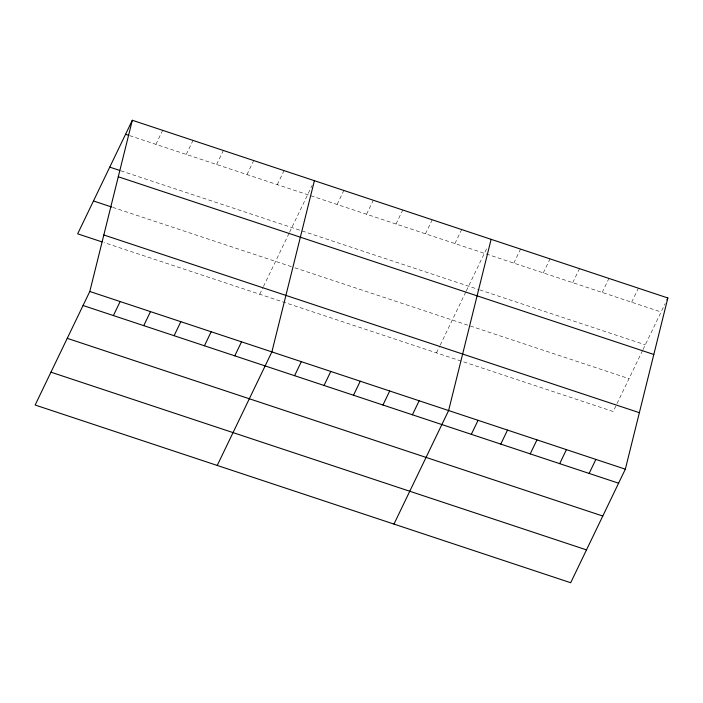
<?xml version="1.0" encoding="UTF-8"?>
<svg xmlns="http://www.w3.org/2000/svg" width="703" height="703" viewBox="0 0 703 703"><rect width="100%" height="100%" fill="white"/><g stroke="black" fill="none" stroke-linecap="round" stroke-linejoin="round"><path stroke-width="0.53" stroke-dasharray="3.52 2.64" d="M155.917 144.352L162.657 130.336M186.26 154.423L193.009 140.407M216.603 164.493L223.352 150.477M246.955 174.564L253.695 160.548M277.298 184.634L284.047 170.618M259.75 294.232L263.001 287.474M263.467 286.508L289.126 233.185M289.583 232.245L312.15 185.355M337.106 204.476L343.846 190.46M366.562 214.248L373.302 200.232M396.017 224.02L402.757 210.012M425.464 233.8L432.213 219.784M454.92 243.572L461.669 229.556M436.475 352.88L439.726 346.113M440.192 345.147L465.852 291.833M466.309 290.893L487.522 246.806M513.831 263.115L520.58 249.099M543.287 272.896L550.027 258.88M572.743 282.668L579.483 268.651M602.199 292.439L608.939 278.423M631.654 302.211L638.394 288.195M642.586 350.472L613.201 411.519L103.965 242.544M643.034 349.532L665.152 303.582M129.616 135.626L661.101 311.983M120.881 170.82L478.725 289.557M479.745 289.9L645.301 344.83M112.691 207.35L293.836 267.456M294.856 267.79L629.009 378.671"/><path stroke-width="1.05" d="M89.799 291.481L132.313 120.266L667.85 297.975L625.336 469.182L570.687 582.734L35.15 405.025L89.799 291.481L625.336 469.182M314.39 180.689L271.885 351.895L217.236 465.448M491.125 239.328L448.611 410.543L393.961 524.087M132.313 120.266L77.664 233.818L101.944 241.876M113.403 315.568L120.143 301.552M143.746 325.63L150.495 311.622M174.098 335.7L180.838 321.693M204.441 345.771L211.19 331.754M234.793 355.841L241.533 341.825M294.592 375.683L301.332 361.676M324.048 385.464L330.788 371.448M353.504 395.235L360.244 381.219M382.959 405.007L389.699 390.991M412.406 414.779L419.155 400.763M471.318 434.331L478.066 420.315M500.773 444.103L507.522 430.087M530.229 453.874L536.969 439.858M559.685 463.646L566.425 449.639M666.954 299.838L667.85 297.975M589.14 473.427L595.88 459.41M125.565 134.282L128.596 135.292M109.756 167.129L119.87 170.486M118.28 176.769L653.816 354.47M93.473 200.97L111.68 207.016M103.824 234.978L639.37 412.687M83.051 305.497L618.596 483.198M67.242 338.336L602.787 516.046M50.959 372.186L586.495 549.887"/></g></svg>
